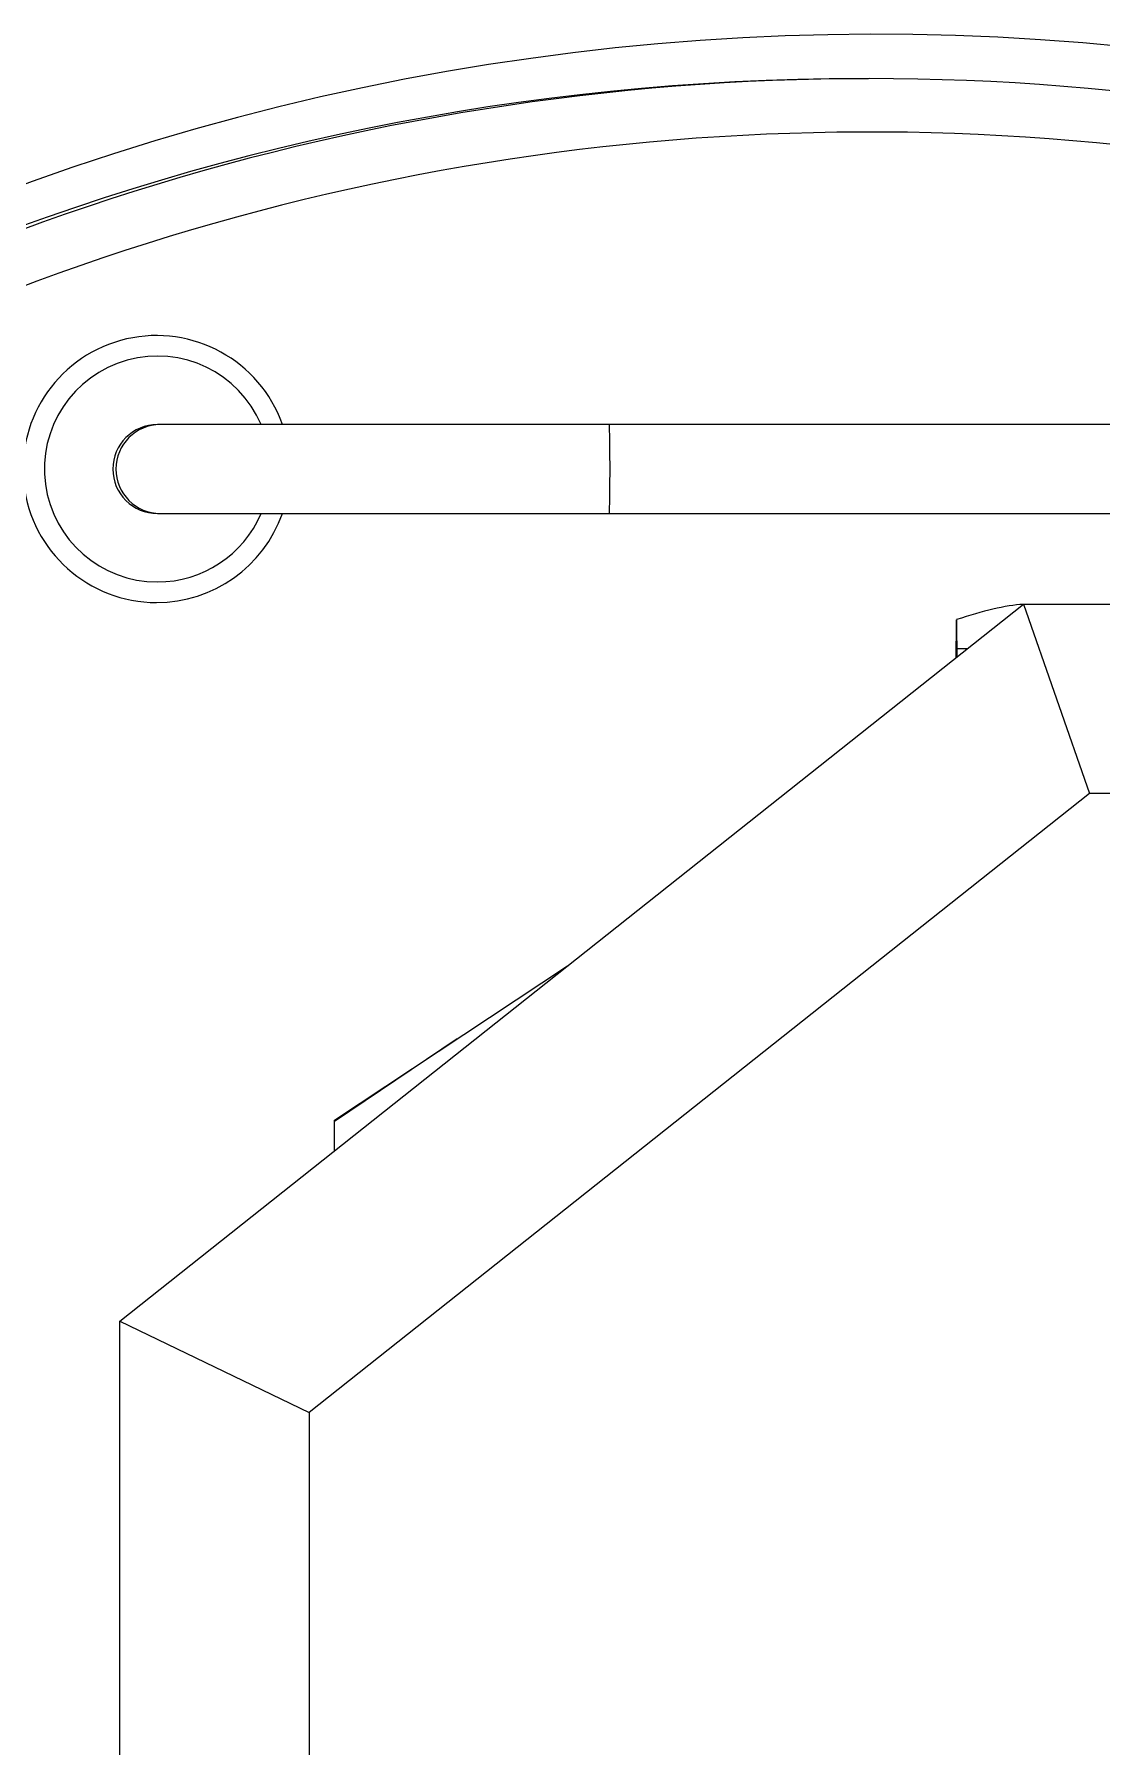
# Model space of a CAD drawing. Header units: millimetres. Extents: x 1650 to 6065, y 324 to 3836.
# Drawn here: x 3464.74 to 3476.73, y 2611.37 to 2630.61 of the extents above; entities that cross this region are included whole.
import ezdxf

# ---------------------------------------------------------------- set-up
doc = ezdxf.new("R2010")
doc.units = ezdxf.units.MM

# ---------------------------------------------------------------- blocks, each defined once
blk = doc.blocks.new('A$C3D6C2CD6')
at = {"color": 141, "linetype": 'Continuous', "lineweight": 15}
for p, q in [((-215.95, -678.5), (-215.95, -5)), ((-194.69, -5), (-194.69, -671.08)), ((-236.15, -413.65), (-236.15, -724.99)), ((-226.15, -724.99), (-226.15, -413.64)), ((-215.95, -678.5), (-194.69, -671.08)), ((-194.69, -671.08), (-125.13, -758.73)), ((-135.41, -780), (-215.95, -678.5)), ((-210.95, -684.8), (-210.95, -685.93)), ((-209.96, -685.93), (-210.95, -685.93)), ((-275, -695.92), (-275, -696.76)), ((-236.15, -724.99), (-236.15, -775.43)), ((-226.15, -775.43), (-226.15, -724.99)), ((-158, -755.86), (-175.33, -729.7)), ((-167.11, -742.11), (-157.82, -755.86)), ((-154.56, -755.86), (-158, -755.86)), ((-135.41, -780), (-125.13, -758.73)), ((-125.13, -758.73), (125.13, -758.73)), ((-236.15, -775.43), (-236.15, -775.77)), ((-226.15, -775.77), (-226.15, -775.43)), ((135.41, -780), (-135.41, -780))]:
    blk.add_line(p, q, dxfattribs=at)
for centre, radius, start, end in [((0, -695), 280, 147.5002, 274.1635), ((0, -695.91), 275, 160.3461, 19.6539), ((0, -695.86), 269, 161.3094, 18.6906), ((0, -696.75), 275, 180.0018, 359.9982), ((-231.15, -923.21), 198.28, 88.555, 91.445), ((-231.15, -775.86), 15, 109.4726, 0.0007), ((-231.15, -775.86), 15, 0.0008, 70.5301), ((-231.15, -775.77), 12.69, 113.2031, 0.0005), ((-231.15, -775.77), 12.69, 0.0004, 66.7995), ((-231.15, -775.43), 5, 180.0013, 359.9987), ((-231.15, -775.77), 5, 180.0013, 359.9987)]:
    blk.add_arc(centre, radius, start, end, dxfattribs=at)
blk.add_ellipse((-209.95, -687.56), major_axis=(-5.1, 12.21), ratio=0.259907, start_param=0.635841, end_param=1.335537, dxfattribs=at)
for points, knots in [([(-210.95, -685.93), (-211.49, -685.95), (-212.57, -686), (-213.67, -686), (-214.22, -686)], [0, 0, 0, 0, 0.499663, 1, 1, 1, 1]), ([(-209.95, -686.07), (-210.73, -686.06), (-212.3, -686.03), (-213.65, -686.01), (-214.21, -686), (-214.22, -686)], [0, 0, 0, 0, 0.496094, 0.992198, 1, 1, 1, 1])]:
    blk.add_open_spline(points, degree=3, knots=knots, dxfattribs=at)

msp = doc.modelspace()

# ---------------------------------------------------------------- block references
at = {"xscale": 0.1000000000003638, "yscale": 0.1000000000003638, "zscale": 0.1000000000003638, "rotation": 270}
msp.add_blockref('A$C3D6C2CD6', (3543.702, 2602.609, 0), dxfattribs=at)

doc.saveas('drawing.dxf')
